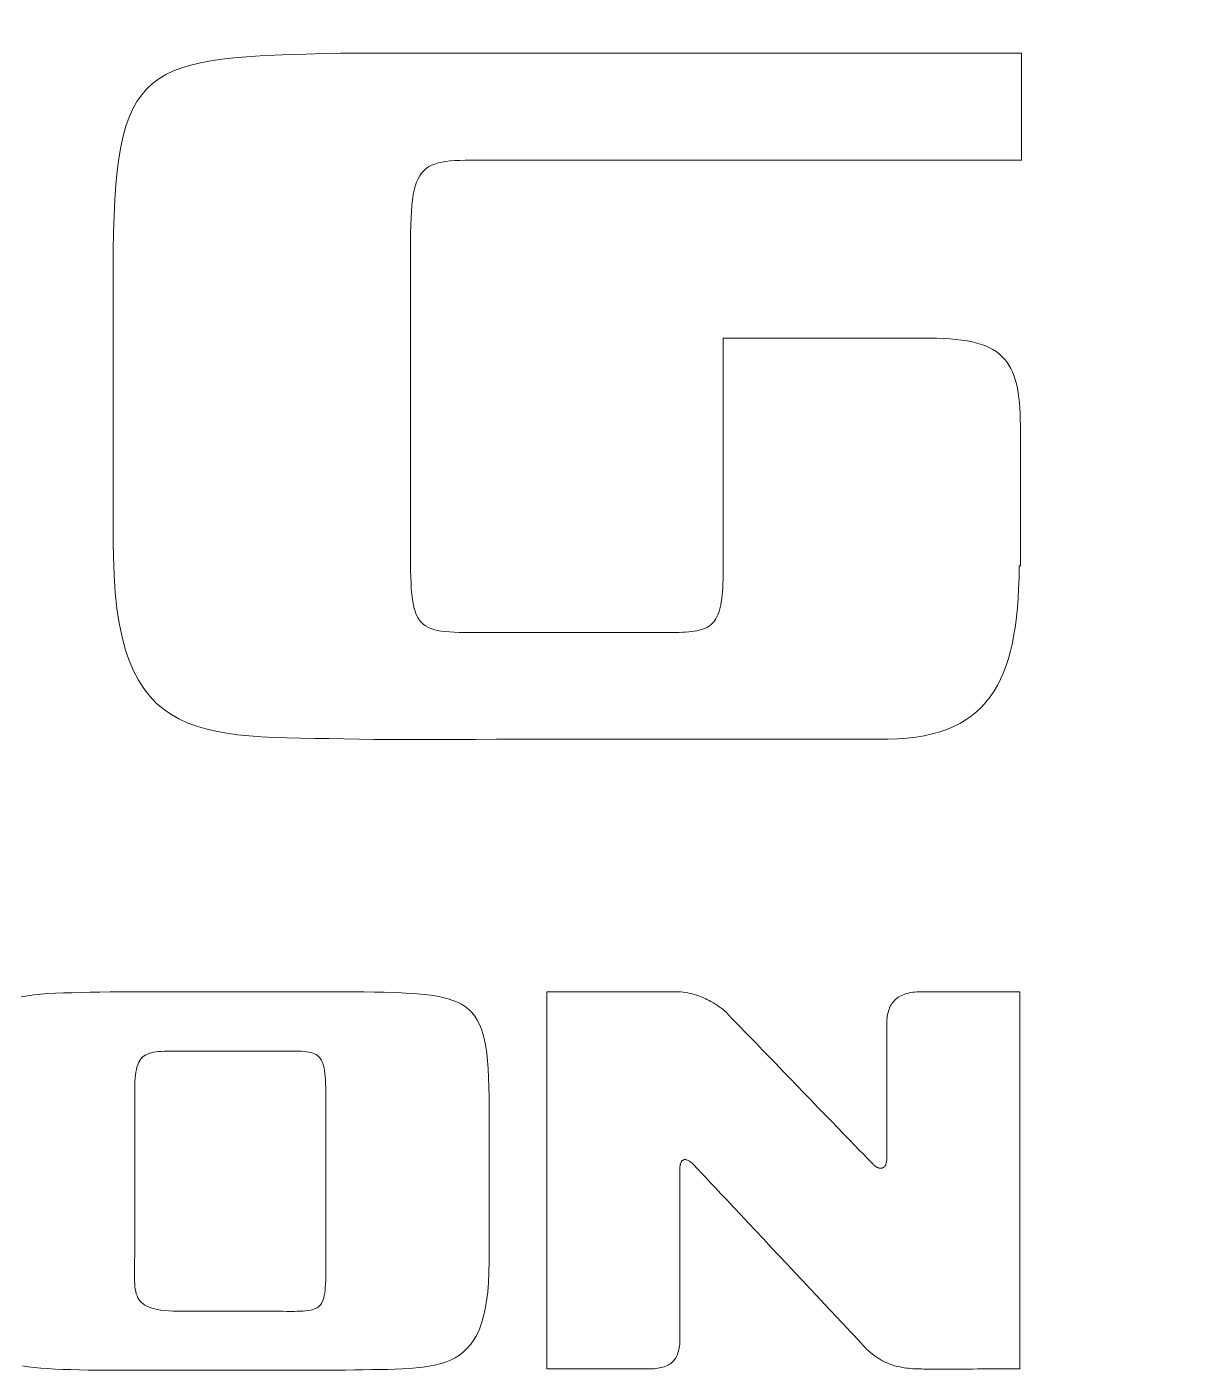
# Model space of a CAD drawing. Header units: millimetres. Extents: x -297 to 297, y -210 to 210.
# Drawn here: x -68.297 to -66.353, y 14.568 to 16.814 of the extents above; entities that cross this region are included whole.
import ezdxf

# ---------------------------------------------------------------- set-up
doc = ezdxf.new("R2010")
doc.units = ezdxf.units.MM
doc.layers.get('0').update_dxf_attribs({"lineweight": 20})

msp = doc.modelspace()

# ---------------------------------------------------------------- linework, layer by layer
at = {"color": 154}
for points in [[(-66.7869, 16.2935), (-66.7978, 16.2935), (-66.8093, 16.2935), (-66.8215, 16.2935), (-66.8341, 16.2935), (-66.8473, 16.2935), (-66.8608, 16.2935), (-66.8747, 16.2935), (-66.8889, 16.2935), (-66.9032, 16.2935), (-66.9177, 16.2935), (-66.9323, 16.2935), (-66.9468, 16.2935), (-66.9612, 16.2935), (-66.9756, 16.2935), (-66.9897, 16.2935), (-67.0035, 16.2935), (-67.017, 16.2935), (-67.0301, 16.2935), (-67.0427, 16.2935), (-67.0547, 16.2935), (-67.0661, 16.2935), (-67.0769, 16.2935), (-67.0869, 16.2935), (-67.096, 16.2935), (-67.1043, 16.2935), (-67.1116, 16.2935), (-67.1179, 16.2935), (-67.1231, 16.2935), (-67.1272, 16.2935), (-67.13, 16.2935), (-67.1315, 16.2935), (-67.1318, 16.2935), (-67.1318, 16.2935), (-67.1318, 16.2935), (-67.1318, 16.2935), (-67.1318, 16.2935), (-67.1318, 16.2935), (-67.1318, 16.2935), (-67.1318, 16.2935), (-67.1318, 16.2935), (-67.1318, 16.2935), (-67.1318, 16.2935), (-67.1318, 16.2935), (-67.1318, 16.2935), (-67.1318, 16.2935), (-67.1318, 16.2935), (-67.1318, 16.2935), (-67.1318, 16.2935), (-67.1318, 16.2935), (-67.1318, 16.2935), (-67.1317, 16.2935), (-67.1317, 16.2935), (-67.1317, 16.2935), (-67.1317, 16.2935), (-67.1317, 16.2935), (-67.1317, 16.2935), (-67.1317, 16.2935), (-67.1317, 16.2935), (-67.1317, 16.2935), (-67.1317, 16.2935), (-67.1317, 16.2935), (-67.1318, 16.2935), (-67.1318, 16.2935), (-67.1318, 16.2935), (-67.1318, 16.2935), (-67.1318, 16.2935), (-67.1318, 16.2935), (-67.1318, 16.2935), (-67.1319, 16.2935), (-67.1319, 16.2935), (-67.1319, 16.2935), (-67.1319, 16.2935), (-67.132, 16.2935), (-67.132, 16.2935), (-67.132, 16.2935), (-67.132, 16.2935), (-67.1321, 16.2935), (-67.1321, 16.2935), (-67.1321, 16.2935), (-67.1321, 16.2935), (-67.1322, 16.2935), (-67.1322, 16.2935), (-67.1322, 16.2935), (-67.1322, 16.2935), (-67.1322, 16.2935), (-67.1322, 16.2935), (-67.1322, 16.2935), (-67.1322, 16.2935), (-67.1323, 16.2935), (-67.1323, 16.2935), (-67.1323, 16.2924), (-67.1323, 16.2897), (-67.1323, 16.2855), (-67.1323, 16.2799), (-67.1323, 16.273), (-67.1323, 16.265), (-67.1323, 16.2558), (-67.1323, 16.2458), (-67.1323, 16.2349), (-67.1323, 16.2232), (-67.1323, 16.2109), (-67.1323, 16.1982), (-67.1323, 16.185), (-67.1323, 16.1715), (-67.1323, 16.1578), (-67.1323, 16.1441), (-67.1323, 16.1304), (-67.1323, 16.1168), (-67.1323, 16.1035), (-67.1323, 16.0906), (-67.1323, 16.0782), (-67.1323, 16.0663), (-67.1323, 16.0551), (-67.1323, 16.0448), (-67.1323, 16.0353), (-67.1323, 16.0269), (-67.1323, 16.0196), (-67.1323, 16.0136), (-67.1323, 16.0089), (-67.1323, 16.0057), (-67.1323, 16.004), (-67.1323, 16.0037), (-67.1323, 16.0031), (-67.1323, 16.0018), (-67.1323, 15.9999), (-67.1323, 15.9975), (-67.1323, 15.9946), (-67.1323, 15.9912), (-67.1323, 15.9875), (-67.1323, 15.9834), (-67.1323, 15.9789), (-67.1323, 15.9742), (-67.1323, 15.9693), (-67.1323, 15.9642), (-67.1323, 15.9589), (-67.1323, 15.9536), (-67.1323, 15.9482), (-67.1323, 15.9427), (-67.1323, 15.9373), (-67.1323, 15.932), (-67.1323, 15.9268), (-67.1323, 15.9218), (-67.1323, 15.9169), (-67.1323, 15.9124), (-67.1323, 15.9081), (-67.1323, 15.9041), (-67.1323, 15.9005), (-67.1323, 15.8974), (-67.1323, 15.8947), (-67.1323, 15.8925), (-67.1323, 15.8908), (-67.1323, 15.8898), (-67.1323, 15.8894), (-67.1325, 15.8829), (-67.1329, 15.8761), (-67.1333, 15.8697), (-67.1339, 15.8637), (-67.1345, 15.858), (-67.1353, 15.8527), (-67.1361, 15.8477), (-67.1371, 15.8431), (-67.1383, 15.8387), (-67.1395, 15.8347), (-67.1409, 15.8309), (-67.1425, 15.8275), (-67.1442, 15.8243), (-67.1461, 15.8214), (-67.1482, 15.8187), (-67.1504, 15.8163), (-67.1529, 15.8141), (-67.1555, 15.8121), (-67.1584, 15.8103), (-67.1615, 15.8087), (-67.1648, 15.8073), (-67.1683, 15.8061), (-67.1721, 15.8051), (-67.1761, 15.8042), (-67.1804, 15.8035), (-67.185, 15.8029), (-67.1898, 15.8024), (-67.1949, 15.802), (-67.2003, 15.8018), (-67.206, 15.8016), (-67.212, 15.8015), (-67.2165, 15.8015), (-67.2178, 15.8015), (-67.2207, 15.8015), (-67.225, 15.8015), (-67.2306, 15.8015), (-67.2376, 15.8015), (-67.2456, 15.8015), (-67.2547, 15.8015), (-67.2646, 15.8015), (-67.2754, 15.8015), (-67.2869, 15.8015), (-67.299, 15.8015), (-67.3116, 15.8015), (-67.3246, 15.8015), (-67.3378, 15.8015), (-67.3512, 15.8015), (-67.3646, 15.8015), (-67.378, 15.8015), (-67.3913, 15.8015), (-67.4042, 15.8015), (-67.4168, 15.8015), (-67.429, 15.8016), (-67.4405, 15.8016), (-67.4513, 15.8016), (-67.4613, 15.8016), (-67.4705, 15.8016), (-67.4786, 15.8016), (-67.4855, 15.8016), (-67.4912, 15.8016), (-67.4956, 15.8016), (-67.4986, 15.8016), (-67.4999, 15.8016), (-67.5088, 15.8015), (-67.5214, 15.8015), (-67.5332, 15.8014), (-67.5443, 15.8013), (-67.5547, 15.8013), (-67.5645, 15.8013), (-67.5736, 15.8014), (-67.5821, 15.8017), (-67.59, 15.8022), (-67.5973, 15.8028), (-67.604, 15.8036), (-67.6102, 15.8048), (-67.6159, 15.8062), (-67.6211, 15.8079), (-67.6258, 15.81), (-67.6301, 15.8125), (-67.634, 15.8154), (-67.6374, 15.8187), (-67.6404, 15.8225), (-67.6431, 15.8268), (-67.6455, 15.8317), (-67.6475, 15.8371), (-67.6493, 15.8432), (-67.6507, 15.8499), (-67.6519, 15.8572), (-67.6529, 15.8653), (-67.6537, 15.874), (-67.6542, 15.8836), (-67.6546, 15.8939), (-67.6549, 15.9051), (-67.6551, 15.9171), (-67.6551, 15.9293), (-67.6551, 15.931), (-67.6551, 15.9356), (-67.6551, 15.9429), (-67.6551, 15.9527), (-67.6551, 15.9649), (-67.6551, 15.9792), (-67.6551, 15.9954), (-67.6551, 16.0133), (-67.6551, 16.0328), (-67.6551, 16.0536), (-67.6551, 16.0756), (-67.6551, 16.0985), (-67.6551, 16.1221), (-67.6551, 16.1463), (-67.6551, 16.1708), (-67.6551, 16.1955), (-67.6551, 16.2202), (-67.6551, 16.2445), (-67.6551, 16.2685), (-67.655, 16.2918), (-67.655, 16.3143), (-67.655, 16.3357), (-67.655, 16.3559), (-67.655, 16.3747), (-67.655, 16.3918), (-67.655, 16.4072), (-67.655, 16.4204), (-67.655, 16.4315), (-67.655, 16.4402), (-67.655, 16.4462), (-67.655, 16.4494), (-67.655, 16.4561), (-67.6549, 16.4698), (-67.6546, 16.4825), (-67.6542, 16.4944), (-67.6536, 16.5053), (-67.6528, 16.5154), (-67.6517, 16.5247), (-67.6504, 16.5332), (-67.6489, 16.5409), (-67.6471, 16.5479), (-67.6449, 16.5543), (-67.6425, 16.56), (-67.6397, 16.5651), (-67.6365, 16.5696), (-67.633, 16.5736), (-67.629, 16.577), (-67.6247, 16.58), (-67.6199, 16.5826), (-67.6146, 16.5847), (-67.6089, 16.5865), (-67.6027, 16.5879), (-67.5959, 16.589), (-67.5886, 16.5899), (-67.5808, 16.5905), (-67.5724, 16.5909), (-67.5634, 16.5912), (-67.5538, 16.5913), (-67.5435, 16.5913), (-67.5326, 16.5912), (-67.5211, 16.5911), (-67.5088, 16.5911), (-67.4958, 16.591), (-67.4916, 16.591), (-67.4851, 16.591), (-67.4741, 16.591), (-67.4588, 16.591), (-67.4396, 16.591), (-67.4168, 16.591), (-67.3908, 16.591), (-67.3618, 16.591), (-67.3302, 16.591), (-67.2963, 16.591), (-67.2605, 16.591), (-67.223, 16.591), (-67.1842, 16.591), (-67.1445, 16.591), (-67.104, 16.591), (-67.0633, 16.591), (-67.0226, 16.591), (-66.9822, 16.591), (-66.9424, 16.5911), (-66.9036, 16.5911), (-66.8661, 16.5911), (-66.8303, 16.5911), (-66.7964, 16.5911), (-66.7648, 16.5911), (-66.7358, 16.5911), (-66.7098, 16.5911), (-66.687, 16.5911), (-66.6678, 16.5911), (-66.6525, 16.5911), (-66.6415, 16.5911), (-66.635, 16.5911), (-66.6334, 16.5911), (-66.6334, 16.5918), (-66.6334, 16.5935), (-66.6334, 16.5962), (-66.6334, 16.5997), (-66.6334, 16.6039), (-66.6334, 16.609), (-66.6334, 16.6146), (-66.6334, 16.6209), (-66.6334, 16.6276), (-66.6334, 16.6348), (-66.6334, 16.6424), (-66.6334, 16.6503), (-66.6334, 16.6585), (-66.6334, 16.6668), (-66.6334, 16.6753), (-66.6334, 16.6837), (-66.6334, 16.6922), (-66.6334, 16.7006), (-66.6334, 16.7088), (-66.6334, 16.7167), (-66.6334, 16.7244), (-66.6334, 16.7317), (-66.6334, 16.7386), (-66.6334, 16.745), (-66.6334, 16.7508), (-66.6334, 16.7559), (-66.6334, 16.7604), (-66.6334, 16.7641), (-66.6334, 16.7669), (-66.6334, 16.7689), (-66.6334, 16.7699), (-66.6345, 16.7699), (-66.6415, 16.7699), (-66.6547, 16.7699), (-66.6737, 16.7699), (-66.6979, 16.7699), (-66.727, 16.7699), (-66.7605, 16.7699), (-66.798, 16.7699), (-66.8391, 16.7699), (-66.8833, 16.7699), (-66.9302, 16.7699), (-66.9793, 16.7699), (-67.0303, 16.7699), (-67.0827, 16.7699), (-67.1361, 16.7699), (-67.19, 16.7699), (-67.244, 16.7699), (-67.2977, 16.7699), (-67.3506, 16.7699), (-67.4023, 16.7699), (-67.4524, 16.7699), (-67.5004, 16.7699), (-67.5459, 16.7699), (-67.5886, 16.7699), (-67.6278, 16.7699), (-67.6633, 16.7699), (-67.6945, 16.7699), (-67.7211, 16.7699), (-67.7426, 16.7699), (-67.7586, 16.7699), (-67.7687, 16.7699), (-67.7723, 16.7699), (-67.8011, 16.7693), (-67.8298, 16.7685), (-67.8569, 16.7677), (-67.8825, 16.7667), (-67.9066, 16.7656), (-67.9293, 16.7641), (-67.9506, 16.7623), (-67.9705, 16.7601), (-67.9891, 16.7574), (-68.0065, 16.7542), (-68.0226, 16.7503), (-68.0375, 16.7458), (-68.0513, 16.7405), (-68.064, 16.7344), (-68.0757, 16.7274), (-68.0863, 16.7194), (-68.0959, 16.7105), (-68.1046, 16.7004), (-68.1125, 16.6892), (-68.1194, 16.6768), (-68.1256, 16.663), (-68.131, 16.648), (-68.1357, 16.6315), (-68.1397, 16.6134), (-68.143, 16.5939), (-68.1458, 16.5727), (-68.148, 16.5498), (-68.1497, 16.5251), (-68.1509, 16.4987), (-68.1517, 16.4703), (-68.1521, 16.4399), (-68.1522, 16.4184), (-68.1522, 16.4162), (-68.1522, 16.4113), (-68.1522, 16.4041), (-68.1522, 16.3947), (-68.1522, 16.3832), (-68.1522, 16.3699), (-68.1522, 16.3549), (-68.1522, 16.3383), (-68.1522, 16.3205), (-68.1522, 16.3015), (-68.1522, 16.2816), (-68.1522, 16.2608), (-68.1522, 16.2394), (-68.1522, 16.2176), (-68.1522, 16.1956), (-68.1522, 16.1734), (-68.1522, 16.1514), (-68.1522, 16.1296), (-68.1522, 16.1082), (-68.1522, 16.0875), (-68.1522, 16.0676), (-68.1522, 16.0487), (-68.1522, 16.0309), (-68.1522, 16.0144), (-68.1522, 15.9995), (-68.1522, 15.9863), (-68.1522, 15.9749), (-68.1522, 15.9656), (-68.1522, 15.9584), (-68.1522, 15.9537), (-68.1522, 15.9516), (-68.1519, 15.928), (-68.1508, 15.897), (-68.1488, 15.8683), (-68.146, 15.8416), (-68.1422, 15.817), (-68.1375, 15.7943), (-68.132, 15.7735), (-68.1255, 15.7545), (-68.1182, 15.7372), (-68.11, 15.7215), (-68.101, 15.7074), (-68.091, 15.6947), (-68.0802, 15.6834), (-68.0685, 15.6734), (-68.056, 15.6647), (-68.0426, 15.657), (-68.0284, 15.6504), (-68.0132, 15.6448), (-67.9973, 15.6401), (-67.9805, 15.6362), (-67.9628, 15.633), (-67.9443, 15.6304), (-67.925, 15.6284), (-67.9048, 15.6269), (-67.8838, 15.6258), (-67.862, 15.6251), (-67.8393, 15.6245), (-67.8158, 15.6242), (-67.7915, 15.6238), (-67.7664, 15.6235), (-67.7404, 15.6231), (-67.7162, 15.6226), (-67.7132, 15.6226), (-67.7055, 15.6226), (-67.6934, 15.6226), (-67.6771, 15.6226), (-67.6571, 15.6226), (-67.6335, 15.6226), (-67.6069, 15.6226), (-67.5774, 15.6226), (-67.5455, 15.6226), (-67.5114, 15.6227), (-67.4754, 15.6227), (-67.4379, 15.6227), (-67.3992, 15.6227), (-67.3596, 15.6227), (-67.3195, 15.6227), (-67.2791, 15.6227), (-67.2389, 15.6227), (-67.199, 15.6227), (-67.1599, 15.6227), (-67.1219, 15.6227), (-67.0852, 15.6227), (-67.0502, 15.6227), (-67.0173, 15.6227), (-66.9867, 15.6227), (-66.9589, 15.6227), (-66.934, 15.6227), (-66.9124, 15.6227), (-66.8945, 15.6227), (-66.8805, 15.6227), (-66.8708, 15.6227), (-66.8658, 15.6227), (-66.857, 15.6227), (-66.8406, 15.6233), (-66.825, 15.6245), (-66.8101, 15.6263), (-66.796, 15.6287), (-66.7827, 15.6316), (-66.77, 15.6352), (-66.7581, 15.6393), (-66.7469, 15.6441), (-66.7363, 15.6494), (-66.7263, 15.6553), (-66.717, 15.6618), (-66.7084, 15.6688), (-66.7003, 15.6765), (-66.6928, 15.6847), (-66.6858, 15.6935), (-66.6794, 15.7028), (-66.6735, 15.7127), (-66.6682, 15.7232), (-66.6633, 15.7343), (-66.6589, 15.7459), (-66.655, 15.7581), (-66.6515, 15.7708), (-66.6484, 15.7841), (-66.6458, 15.7979), (-66.6435, 15.8123), (-66.6416, 15.8273), (-66.6401, 15.8428), (-66.6389, 15.8588), (-66.638, 15.8754), (-66.6374, 15.8925), (-66.6371, 15.9102), (-66.637, 15.9128), (-66.637, 15.9128), (-66.637, 15.9128), (-66.637, 15.9128), (-66.6369, 15.9128), (-66.6369, 15.9128), (-66.6368, 15.9128), (-66.6368, 15.9128), (-66.6367, 15.9128), (-66.6366, 15.9128), (-66.6365, 15.9128), (-66.6364, 15.9128), (-66.6364, 15.9128), (-66.6363, 15.9128), (-66.6362, 15.9128), (-66.6361, 15.9128), (-66.636, 15.9128), (-66.6359, 15.9128), (-66.6358, 15.9128), (-66.6357, 15.9128), (-66.6356, 15.9128), (-66.6356, 15.9128), (-66.6355, 15.9128), (-66.6354, 15.9128), (-66.6353, 15.9128), (-66.6353, 15.9128), (-66.6352, 15.9128), (-66.6352, 15.9128), (-66.6352, 15.9128), (-66.6351, 15.9128), (-66.6351, 15.9128), (-66.6351, 15.9128), (-66.6351, 15.9138), (-66.6351, 15.916), (-66.6351, 15.9195), (-66.6351, 15.924), (-66.6351, 15.9295), (-66.6351, 15.9359), (-66.6351, 15.9431), (-66.6351, 15.9511), (-66.6351, 15.9597), (-66.6351, 15.9689), (-66.6351, 15.9786), (-66.6351, 15.9887), (-66.6351, 15.9991), (-66.6351, 16.0097), (-66.6351, 16.0204), (-66.6351, 16.0312), (-66.6351, 16.042), (-66.6351, 16.0526), (-66.6351, 16.063), (-66.6351, 16.0732), (-66.6351, 16.0829), (-66.6351, 16.0922), (-66.6351, 16.1009), (-66.6351, 16.109), (-66.6351, 16.1163), (-66.6351, 16.1229), (-66.6351, 16.1285), (-66.6351, 16.1331), (-66.6351, 16.1367), (-66.6351, 16.1391), (-66.6351, 16.1403), (-66.6351, 16.147), (-66.6353, 16.1572), (-66.6356, 16.167), (-66.6361, 16.1764), (-66.6368, 16.1854), (-66.6377, 16.194), (-66.6388, 16.2021), (-66.6402, 16.2099), (-66.6418, 16.2173), (-66.6437, 16.2243), (-66.6459, 16.2309), (-66.6483, 16.2372), (-66.6511, 16.243), (-66.6543, 16.2485), (-66.6578, 16.2537), (-66.6616, 16.2585), (-66.6659, 16.263), (-66.6705, 16.2671), (-66.6756, 16.271), (-66.6811, 16.2744), (-66.687, 16.2776), (-66.6935, 16.2805), (-66.7004, 16.283), (-66.7078, 16.2853), (-66.7157, 16.2873), (-66.7241, 16.289), (-66.7331, 16.2904), (-66.7427, 16.2915), (-66.7528, 16.2924), (-66.7636, 16.293), (-66.7749, 16.2934)], [(-66.636, 15.2006), (-66.6365, 15.2006), (-66.6379, 15.2006), (-66.6402, 15.2006), (-66.6433, 15.2006), (-66.6471, 15.2006), (-66.6516, 15.2006), (-66.6567, 15.2006), (-66.6623, 15.2006), (-66.6684, 15.2006), (-66.675, 15.2006), (-66.6819, 15.2006), (-66.6891, 15.2006), (-66.6965, 15.2006), (-66.7041, 15.2006), (-66.7119, 15.2006), (-66.7196, 15.2006), (-66.7274, 15.2006), (-66.7351, 15.2006), (-66.7426, 15.2006), (-66.7499, 15.2006), (-66.757, 15.2006), (-66.7637, 15.2006), (-66.7701, 15.2006), (-66.776, 15.2006), (-66.7813, 15.2006), (-66.7861, 15.2006), (-66.7903, 15.2006), (-66.7937, 15.2006), (-66.7964, 15.2006), (-66.7982, 15.2006), (-66.7992, 15.2006), (-66.8012, 15.2006), (-66.8048, 15.2005), (-66.8083, 15.2003), (-66.8118, 15.2), (-66.815, 15.1996), (-66.8182, 15.1991), (-66.8213, 15.1985), (-66.8242, 15.1978), (-66.827, 15.197), (-66.8297, 15.1961), (-66.8323, 15.1951), (-66.8347, 15.1939), (-66.8371, 15.1927), (-66.8393, 15.1913), (-66.8414, 15.1898), (-66.8433, 15.1883), (-66.8452, 15.1865), (-66.8469, 15.1847), (-66.8486, 15.1828), (-66.8501, 15.1807), (-66.8514, 15.1785), (-66.8527, 15.1762), (-66.8538, 15.1738), (-66.8548, 15.1712), (-66.8557, 15.1685), (-66.8565, 15.1656), (-66.8572, 15.1627), (-66.8577, 15.1596), (-66.8581, 15.1563), (-66.8584, 15.153), (-66.8586, 15.1495), (-66.8587, 15.1458), (-66.8587, 15.1451), (-66.8587, 15.1432), (-66.8587, 15.1401), (-66.8587, 15.1359), (-66.8587, 15.1306), (-66.8587, 15.1244), (-66.8587, 15.1174), (-66.8587, 15.1097), (-66.8587, 15.1012), (-66.8587, 15.0922), (-66.8587, 15.0827), (-66.8587, 15.0728), (-66.8587, 15.0625), (-66.8586, 15.0521), (-66.8586, 15.0414), (-66.8586, 15.0307), (-66.8586, 15.0201), (-66.8586, 15.0095), (-66.8586, 14.9991), (-66.8586, 14.989), (-66.8586, 14.9793), (-66.8586, 14.97), (-66.8586, 14.9613), (-66.8586, 14.9532), (-66.8586, 14.9458), (-66.8586, 14.9392), (-66.8586, 14.9335), (-66.8586, 14.9287), (-66.8586, 14.925), (-66.8586, 14.9225), (-66.8586, 14.9212), (-66.8586, 14.9202), (-66.8587, 14.9187), (-66.8588, 14.9172), (-66.859, 14.9159), (-66.8593, 14.9146), (-66.8596, 14.9134), (-66.86, 14.9123), (-66.8604, 14.9112), (-66.8609, 14.9103), (-66.8614, 14.9094), (-66.862, 14.9087), (-66.8626, 14.908), (-66.8633, 14.9074), (-66.864, 14.9068), (-66.8647, 14.9064), (-66.8655, 14.906), (-66.8663, 14.9058), (-66.8672, 14.9056), (-66.868, 14.9055), (-66.8689, 14.9054), (-66.8698, 14.9055), (-66.8708, 14.9056), (-66.8717, 14.9058), (-66.8727, 14.9061), (-66.8737, 14.9065), (-66.8747, 14.9069), (-66.8757, 14.9075), (-66.8767, 14.9081), (-66.8777, 14.9088), (-66.8787, 14.9095), (-66.8797, 14.9104), (-66.8808, 14.9113), (-66.8815, 14.9121), (-66.8837, 14.9143), (-66.8871, 14.9179), (-66.8918, 14.9228), (-66.8977, 14.9288), (-66.9046, 14.9359), (-66.9124, 14.944), (-66.921, 14.9529), (-66.9304, 14.9626), (-66.9405, 14.973), (-66.9511, 14.984), (-66.9621, 14.9954), (-66.9736, 15.0072), (-66.9852, 15.0193), (-66.9971, 15.0315), (-67.009, 15.0439), (-67.0209, 15.0562), (-67.0327, 15.0683), (-67.0443, 15.0803), (-67.0555, 15.0919), (-67.0663, 15.1031), (-67.0767, 15.1138), (-67.0864, 15.1239), (-67.0955, 15.1332), (-67.1037, 15.1417), (-67.1111, 15.1493), (-67.1174, 15.1559), (-67.1227, 15.1614), (-67.1268, 15.1656), (-67.1297, 15.1685), (-67.1311, 15.17), (-67.1315, 15.1704), (-67.132, 15.1707), (-67.1327, 15.1712), (-67.1336, 15.1719), (-67.1346, 15.1726), (-67.1358, 15.1735), (-67.1371, 15.1745), (-67.1386, 15.1755), (-67.1403, 15.1767), (-67.1421, 15.1779), (-67.144, 15.1791), (-67.1461, 15.1804), (-67.1483, 15.1818), (-67.1506, 15.1831), (-67.153, 15.1845), (-67.1556, 15.1859), (-67.1583, 15.1873), (-67.1611, 15.1886), (-67.1641, 15.19), (-67.1671, 15.1913), (-67.1703, 15.1926), (-67.1735, 15.1938), (-67.1769, 15.1949), (-67.1803, 15.196), (-67.1839, 15.197), (-67.1875, 15.1978), (-67.1912, 15.1986), (-67.195, 15.1993), (-67.1989, 15.1998), (-67.2028, 15.2002), (-67.2068, 15.2004), (-67.2109, 15.2005), (-67.2115, 15.2005), (-67.2134, 15.2005), (-67.2164, 15.2005), (-67.2205, 15.2005), (-67.2255, 15.2005), (-67.2314, 15.2005), (-67.2382, 15.2005), (-67.2456, 15.2005), (-67.2537, 15.2005), (-67.2624, 15.2005), (-67.2716, 15.2005), (-67.2811, 15.2005), (-67.2909, 15.2005), (-67.301, 15.2005), (-67.3112, 15.2005), (-67.3215, 15.2005), (-67.3318, 15.2005), (-67.3419, 15.2005), (-67.3519, 15.2005), (-67.3616, 15.2006), (-67.371, 15.2006), (-67.3799, 15.2006), (-67.3883, 15.2006), (-67.3961, 15.2006), (-67.4032, 15.2006), (-67.4095, 15.2006), (-67.415, 15.2006), (-67.4196, 15.2006), (-67.4231, 15.2006), (-67.4256, 15.2006), (-67.4268, 15.2006), (-67.427, 15.2001), (-67.427, 15.1964), (-67.427, 15.1893), (-67.427, 15.1789), (-67.427, 15.1656), (-67.427, 15.1496), (-67.427, 15.1311), (-67.427, 15.1103), (-67.427, 15.0875), (-67.427, 15.063), (-67.427, 15.037), (-67.427, 15.0097), (-67.427, 14.9814), (-67.427, 14.9523), (-67.427, 14.9226), (-67.427, 14.8926), (-67.427, 14.8626), (-67.427, 14.8328), (-67.427, 14.8033), (-67.427, 14.7746), (-67.427, 14.7467), (-67.427, 14.72), (-67.427, 14.6947), (-67.427, 14.6711), (-67.427, 14.6493), (-67.427, 14.6296), (-67.427, 14.6123), (-67.427, 14.5976), (-67.427, 14.5857), (-67.427, 14.577), (-67.427, 14.5715), (-67.427, 14.5697), (-67.4265, 14.5697), (-67.4251, 14.5697), (-67.4227, 14.5697), (-67.4196, 14.5697), (-67.4157, 14.5697), (-67.4111, 14.5697), (-67.4059, 14.5697), (-67.4002, 14.5697), (-67.3939, 14.5697), (-67.3872, 14.5697), (-67.3801, 14.5697), (-67.3728, 14.5697), (-67.3652, 14.5697), (-67.3574, 14.5697), (-67.3495, 14.5697), (-67.3415, 14.5697), (-67.3336, 14.5697), (-67.3257, 14.5697), (-67.318, 14.5697), (-67.3105, 14.5697), (-67.3033, 14.5697), (-67.2964, 14.5697), (-67.2899, 14.5697), (-67.2839, 14.5697), (-67.2784, 14.5697), (-67.2735, 14.5697), (-67.2693, 14.5697), (-67.2657, 14.5697), (-67.263, 14.5697), (-67.2611, 14.5697), (-67.2601, 14.5697), (-67.2582, 14.5697), (-67.2546, 14.5698), (-67.2511, 14.5699), (-67.2478, 14.5701), (-67.2447, 14.5705), (-67.2416, 14.5709), (-67.2387, 14.5714), (-67.2359, 14.572), (-67.2332, 14.5727), (-67.2307, 14.5735), (-67.2283, 14.5744), (-67.226, 14.5754), (-67.2238, 14.5765), (-67.2218, 14.5777), (-67.2199, 14.579), (-67.2181, 14.5805), (-67.2164, 14.582), (-67.2148, 14.5837), (-67.2133, 14.5856), (-67.212, 14.5875), (-67.2108, 14.5896), (-67.2097, 14.5918), (-67.2087, 14.5942), (-67.2078, 14.5967), (-67.207, 14.5993), (-67.2063, 14.6021), (-67.2057, 14.605), (-67.2053, 14.6081), (-67.2049, 14.6114), (-67.2047, 14.6148), (-67.2045, 14.6183), (-67.2045, 14.6221), (-67.2045, 14.6229), (-67.2045, 14.6253), (-67.2045, 14.6293), (-67.2045, 14.6346), (-67.2045, 14.6412), (-67.2045, 14.649), (-67.2045, 14.6578), (-67.2045, 14.6676), (-67.2045, 14.6782), (-67.2045, 14.6896), (-67.2045, 14.7016), (-67.2045, 14.7141), (-67.2045, 14.727), (-67.2045, 14.7402), (-67.2045, 14.7536), (-67.2045, 14.7671), (-67.2045, 14.7806), (-67.2045, 14.7939), (-67.2045, 14.8069), (-67.2045, 14.8197), (-67.2045, 14.8319), (-67.2045, 14.8436), (-67.2045, 14.8546), (-67.2045, 14.8649), (-67.2045, 14.8742), (-67.2045, 14.8825), (-67.2045, 14.8897), (-67.2045, 14.8957), (-67.2045, 14.9003), (-67.2045, 14.9035), (-67.2045, 14.9052), (-67.2044, 14.9061), (-67.2044, 14.9075), (-67.2043, 14.9089), (-67.2041, 14.9102), (-67.2039, 14.9114), (-67.2037, 14.9125), (-67.2034, 14.9136), (-67.203, 14.9146), (-67.2026, 14.9155), (-67.2021, 14.9164), (-67.2016, 14.9171), (-67.2011, 14.9178), (-67.2005, 14.9183), (-67.1998, 14.9188), (-67.1991, 14.9192), (-67.1984, 14.9195), (-67.1976, 14.9198), (-67.1968, 14.9199), (-67.1959, 14.9199), (-67.195, 14.9198), (-67.194, 14.9196), (-67.193, 14.9193), (-67.1919, 14.919), (-67.1908, 14.9185), (-67.1897, 14.9178), (-67.1885, 14.9171), (-67.1873, 14.9163), (-67.186, 14.9153), (-67.1847, 14.9143), (-67.1834, 14.9131), (-67.182, 14.9118), (-67.1806, 14.9104), (-67.1797, 14.9095), (-67.1773, 14.9069), (-67.1735, 14.9028), (-67.1683, 14.8973), (-67.1618, 14.8904), (-67.1542, 14.8823), (-67.1456, 14.8731), (-67.136, 14.8629), (-67.1256, 14.8518), (-67.1144, 14.8399), (-67.1027, 14.8274), (-67.0905, 14.8144), (-67.0778, 14.8009), (-67.0649, 14.7871), (-67.0518, 14.7731), (-67.0386, 14.7591), (-67.0254, 14.745), (-67.0124, 14.7311), (-66.9996, 14.7175), (-66.9871, 14.7042), (-66.9751, 14.6914), (-66.9637, 14.6792), (-66.9529, 14.6677), (-66.9429, 14.6571), (-66.9337, 14.6473), (-66.9256, 14.6387), (-66.9185, 14.6311), (-66.9127, 14.6249), (-66.9081, 14.6201), (-66.905, 14.6167), (-66.9034, 14.615), (-66.9016, 14.613), (-66.8985, 14.6095), (-66.8954, 14.6062), (-66.8922, 14.603), (-66.8891, 14.6001), (-66.8859, 14.5973), (-66.8827, 14.5947), (-66.8795, 14.5923), (-66.8763, 14.59), (-66.8731, 14.5879), (-66.8699, 14.5859), (-66.8666, 14.584), (-66.8633, 14.5823), (-66.86, 14.5808), (-66.8567, 14.5793), (-66.8533, 14.578), (-66.85, 14.5768), (-66.8466, 14.5757), (-66.8432, 14.5747), (-66.8398, 14.5739), (-66.8363, 14.5731), (-66.8328, 14.5724), (-66.8293, 14.5718), (-66.8258, 14.5713), (-66.8222, 14.5709), (-66.8187, 14.5705), (-66.8151, 14.5702), (-66.8114, 14.57), (-66.8078, 14.5698), (-66.8041, 14.5697), (-66.8003, 14.5697), (-66.7966, 14.5696), (-66.7961, 14.5696), (-66.7947, 14.5696), (-66.7925, 14.5696), (-66.7895, 14.5696), (-66.7857, 14.5696), (-66.7813, 14.5696), (-66.7763, 14.5696), (-66.7708, 14.5696), (-66.7648, 14.5696), (-66.7583, 14.5696), (-66.7515, 14.5696), (-66.7444, 14.5696), (-66.7371, 14.5696), (-66.7296, 14.5696), (-66.722, 14.5696), (-66.7144, 14.5696), (-66.7068, 14.5697), (-66.6992, 14.5697), (-66.6918, 14.5697), (-66.6846, 14.5697), (-66.6777, 14.5697), (-66.671, 14.5697), (-66.6648, 14.5697), (-66.659, 14.5697), (-66.6537, 14.5697), (-66.649, 14.5697), (-66.6449, 14.5697), (-66.6416, 14.5697), (-66.6389, 14.5697), (-66.6371, 14.5697), (-66.6362, 14.5697), (-66.636, 14.5701), (-66.636, 14.5738), (-66.636, 14.581), (-66.636, 14.5913), (-66.636, 14.6046), (-66.636, 14.6207), (-66.636, 14.6392), (-66.636, 14.6599), (-66.636, 14.6827), (-66.636, 14.7072), (-66.636, 14.7332), (-66.636, 14.7605), (-66.636, 14.7889), (-66.636, 14.818), (-66.636, 14.8476), (-66.636, 14.8776), (-66.636, 14.9076), (-66.636, 14.9375), (-66.636, 14.9669), (-66.636, 14.9956), (-66.636, 15.0235), (-66.636, 15.0502), (-66.636, 15.0755), (-66.636, 15.0992), (-66.636, 15.1209), (-66.636, 15.1406), (-66.636, 15.1579), (-66.636, 15.1726), (-66.636, 15.1845), (-66.636, 15.1933), (-66.636, 15.1987)], [(-67.7967, 14.7371), (-67.7967, 14.7299), (-67.7968, 14.7233), (-67.7969, 14.7171), (-67.7972, 14.7114), (-67.7975, 14.7061), (-67.7979, 14.7013), (-67.7985, 14.6969), (-67.7992, 14.6928), (-67.8, 14.6891), (-67.801, 14.6858), (-67.8022, 14.6828), (-67.8036, 14.6801), (-67.8051, 14.6777), (-67.8069, 14.6757), (-67.8089, 14.6738), (-67.8112, 14.6722), (-67.8137, 14.6709), (-67.8165, 14.6697), (-67.8195, 14.6688), (-67.8229, 14.668), (-67.8265, 14.6674), (-67.8305, 14.667), (-67.8348, 14.6666), (-67.8394, 14.6664), (-67.8444, 14.6662), (-67.8498, 14.6661), (-67.8556, 14.6661), (-67.8617, 14.6661), (-67.8683, 14.6662), (-67.8753, 14.6662), (-67.8827, 14.6662), (-67.8832, 14.6662), (-67.8845, 14.6662), (-67.8867, 14.6662), (-67.8897, 14.6662), (-67.8934, 14.6662), (-67.8977, 14.6662), (-67.9026, 14.6662), (-67.908, 14.6662), (-67.9139, 14.6662), (-67.9202, 14.6662), (-67.9268, 14.6662), (-67.9338, 14.6662), (-67.9409, 14.6662), (-67.9482, 14.6662), (-67.9555, 14.6663), (-67.9629, 14.6663), (-67.9703, 14.6663), (-67.9776, 14.6663), (-67.9847, 14.6663), (-67.9916, 14.6663), (-67.9983, 14.6663), (-68.0045, 14.6663), (-68.0104, 14.6663), (-68.0159, 14.6663), (-68.0208, 14.6663), (-68.0251, 14.6663), (-68.0288, 14.6663), (-68.0317, 14.6663), (-68.0339, 14.6663), (-68.0353, 14.6663), (-68.0358, 14.6663), (-68.0443, 14.6664), (-68.0521, 14.6666), (-68.0594, 14.667), (-68.0662, 14.6675), (-68.0724, 14.6682), (-68.078, 14.6691), (-68.0832, 14.6702), (-68.0879, 14.6714), (-68.0921, 14.6729), (-68.0959, 14.6745), (-68.0993, 14.6764), (-68.1023, 14.6784), (-68.105, 14.6807), (-68.1073, 14.6832), (-68.1093, 14.6859), (-68.111, 14.6889), (-68.1124, 14.6921), (-68.1136, 14.6956), (-68.1145, 14.6993), (-68.1153, 14.7033), (-68.1158, 14.7076), (-68.1162, 14.7121), (-68.1165, 14.717), (-68.1166, 14.7221), (-68.1167, 14.7275), (-68.1166, 14.7332), (-68.1166, 14.7392), (-68.1165, 14.7455), (-68.1164, 14.7522), (-68.1163, 14.7591), (-68.1163, 14.7664), (-68.1163, 14.7672), (-68.1163, 14.7696), (-68.1163, 14.7734), (-68.1163, 14.7785), (-68.1163, 14.7848), (-68.1163, 14.7923), (-68.1163, 14.8007), (-68.1163, 14.8101), (-68.1163, 14.8203), (-68.1163, 14.8311), (-68.1163, 14.8426), (-68.1163, 14.8545), (-68.1163, 14.8668), (-68.1163, 14.8794), (-68.1163, 14.8921), (-68.1163, 14.9048), (-68.1163, 14.9176), (-68.1163, 14.9301), (-68.1163, 14.9424), (-68.1163, 14.9543), (-68.1163, 14.9658), (-68.1163, 14.9766), (-68.1163, 14.9868), (-68.1163, 14.9962), (-68.1163, 15.0046), (-68.1163, 15.0121), (-68.1163, 15.0184), (-68.1163, 15.0235), (-68.1163, 15.0273), (-68.1163, 15.0297), (-68.1163, 15.0305), (-68.1162, 15.0376), (-68.1161, 15.0442), (-68.1158, 15.0503), (-68.1154, 15.056), (-68.1149, 15.0612), (-68.1142, 15.066), (-68.1134, 15.0705), (-68.1125, 15.0745), (-68.1113, 15.0782), (-68.11, 15.0815), (-68.1085, 15.0845), (-68.1068, 15.0871), (-68.1049, 15.0895), (-68.1027, 15.0916), (-68.1004, 15.0935), (-68.0978, 15.095), (-68.0949, 15.0964), (-68.0918, 15.0976), (-68.0884, 15.0985), (-68.0847, 15.0993), (-68.0807, 15.0999), (-68.0765, 15.1004), (-68.0719, 15.1007), (-68.067, 15.101), (-68.0618, 15.1012), (-68.0562, 15.1012), (-68.0503, 15.1013), (-68.044, 15.1013), (-68.0374, 15.1012), (-68.0304, 15.1012), (-68.023, 15.1012), (-68.0225, 15.1012), (-68.0213, 15.1012), (-68.0194, 15.1012), (-68.0167, 15.1012), (-68.0134, 15.1012), (-68.0095, 15.1012), (-68.0051, 15.1012), (-68.0003, 15.1012), (-67.995, 15.1012), (-67.9894, 15.1012), (-67.9834, 15.1012), (-67.9772, 15.1012), (-67.9708, 15.1012), (-67.9643, 15.1012), (-67.9577, 15.1012), (-67.9511, 15.1012), (-67.9445, 15.1012), (-67.938, 15.1012), (-67.9316, 15.1012), (-67.9254, 15.1012), (-67.9194, 15.1012), (-67.9138, 15.1012), (-67.9085, 15.1012), (-67.9037, 15.1012), (-67.8993, 15.1012), (-67.8954, 15.1012), (-67.8921, 15.1012), (-67.8895, 15.1012), (-67.8875, 15.1012), (-67.8863, 15.1012), (-67.8858, 15.1012), (-67.8784, 15.1013), (-67.8714, 15.1013), (-67.8648, 15.1014), (-67.8586, 15.1014), (-67.8527, 15.1014), (-67.8473, 15.1014), (-67.8422, 15.1013), (-67.8374, 15.1011), (-67.833, 15.1008), (-67.8289, 15.1003), (-67.8251, 15.0997), (-67.8216, 15.0989), (-67.8184, 15.098), (-67.8155, 15.0968), (-67.8129, 15.0954), (-67.8105, 15.0937), (-67.8083, 15.0917), (-67.8064, 15.0895), (-67.8047, 15.0869), (-67.8032, 15.084), (-67.8018, 15.0808), (-67.8007, 15.0772), (-67.7997, 15.0732), (-67.7989, 15.0687), (-67.7983, 15.0639), (-67.7977, 15.0586), (-67.7973, 15.0528), (-67.797, 15.0465), (-67.7969, 15.0397), (-67.7967, 15.0323), (-67.7967, 15.0244), (-67.7967, 15.0235), (-67.7967, 15.021), (-67.7967, 15.0168), (-67.7967, 15.0113), (-67.7967, 15.0044), (-67.7967, 14.9963), (-67.7967, 14.9871), (-67.7967, 14.9769), (-67.7967, 14.9658), (-67.7967, 14.954), (-67.7967, 14.9415), (-67.7967, 14.9286), (-67.7967, 14.9152), (-67.7967, 14.9015), (-67.7967, 14.8877), (-67.7967, 14.8738), (-67.7967, 14.8599), (-67.7967, 14.8463), (-67.7967, 14.8329), (-67.7967, 14.8199), (-67.7967, 14.8075), (-67.7967, 14.7957), (-67.7967, 14.7846), (-67.7967, 14.7744), (-67.7967, 14.7652), (-67.7967, 14.7571), (-67.7967, 14.7502), (-67.7967, 14.7446), (-67.7967, 14.7405), (-67.7967, 14.7379)]]:
    msp.add_lwpolyline(points, close=True, dxfattribs=at)
msp.add_lwpolyline([(-68.3041, 14.5751), (-68.2944, 14.5735), (-68.2841, 14.5722), (-68.2732, 14.5711), (-68.2617, 14.5703), (-68.2495, 14.5696), (-68.2366, 14.569), (-68.2231, 14.5686), (-68.2089, 14.5682), (-68.194, 14.5678), (-68.1927, 14.5678), (-68.1889, 14.5678), (-68.1827, 14.5678), (-68.1744, 14.5678), (-68.164, 14.5678), (-68.1519, 14.5678), (-68.1381, 14.5678), (-68.1228, 14.5678), (-68.1062, 14.5678), (-68.0885, 14.5678), (-68.0699, 14.5678), (-68.0504, 14.5678), (-68.0304, 14.5678), (-68.0099, 14.5678), (-67.9892, 14.5678), (-67.9684, 14.5678), (-67.9476, 14.5678), (-67.9272, 14.5678), (-67.9071, 14.5678), (-67.8877, 14.5678), (-67.869, 14.5678), (-67.8513, 14.5678), (-67.8348, 14.5678), (-67.8195, 14.5678), (-67.8057, 14.5678), (-67.7935, 14.5678), (-67.7832, 14.5678), (-67.7749, 14.5678), (-67.7687, 14.5678), (-67.7649, 14.5678), (-67.7636, 14.5678), (-67.7485, 14.5681), (-67.734, 14.5684), (-67.7199, 14.5686), (-67.7063, 14.5688), (-67.6932, 14.569), (-67.6805, 14.5693), (-67.6684, 14.5698), (-67.6567, 14.5705), (-67.6455, 14.5714), (-67.6347, 14.5726), (-67.6245, 14.5742), (-67.6147, 14.5761), (-67.6055, 14.5784), (-67.5967, 14.5813), (-67.5884, 14.5846), (-67.5806, 14.5886), (-67.5733, 14.5931), (-67.5665, 14.5984), (-67.5602, 14.6043), (-67.5544, 14.6111), (-67.549, 14.6186), (-67.5442, 14.627), (-67.5399, 14.6363), (-67.5361, 14.6466), (-67.5328, 14.6579), (-67.53, 14.6702), (-67.5277, 14.6837), (-67.5259, 14.6983), (-67.5246, 14.7141), (-67.5238, 14.7311), (-67.5236, 14.7494), (-67.5236, 14.7502), (-67.5236, 14.7525), (-67.5236, 14.7562), (-67.5236, 14.7612), (-67.5236, 14.7674), (-67.5236, 14.7747), (-67.5236, 14.783), (-67.5236, 14.7921), (-67.5236, 14.802), (-67.5236, 14.8126), (-67.5236, 14.8238), (-67.5236, 14.8355), (-67.5236, 14.8475), (-67.5236, 14.8598), (-67.5236, 14.8722), (-67.5236, 14.8847), (-67.5236, 14.8971), (-67.5235, 14.9094), (-67.5235, 14.9214), (-67.5235, 14.933), (-67.5235, 14.9442), (-67.5235, 14.9548), (-67.5235, 14.9647), (-67.5235, 14.9739), (-67.5235, 14.9821), (-67.5235, 14.9894), (-67.5235, 14.9956), (-67.5235, 15.0006), (-67.5235, 15.0043), (-67.5235, 15.0066), (-67.5235, 15.0074), (-67.5236, 15.0252), (-67.5239, 15.0418), (-67.5244, 15.0573), (-67.5252, 15.0718), (-67.5263, 15.0852), (-67.5276, 15.0976), (-67.5293, 15.109), (-67.5314, 15.1195), (-67.5338, 15.1292), (-67.5366, 15.138), (-67.5398, 15.146), (-67.5435, 15.1533), (-67.5477, 15.1598), (-67.5523, 15.1657), (-67.5575, 15.1709), (-67.5633, 15.1755), (-67.5696, 15.1796), (-67.5765, 15.1832), (-67.5841, 15.1862), (-67.5923, 15.1889), (-67.6011, 15.1911), (-67.6107, 15.193), (-67.621, 15.1946), (-67.632, 15.1959), (-67.6438, 15.1969), (-67.6564, 15.1978), (-67.6699, 15.1985), (-67.6841, 15.1991), (-67.6993, 15.1996), (-67.7153, 15.2001), (-67.7323, 15.2006), (-67.7336, 15.2006), (-67.7374, 15.2006), (-67.7435, 15.2006), (-67.7517, 15.2006), (-67.7619, 15.2006), (-67.7739, 15.2006), (-67.7876, 15.2006), (-67.8027, 15.2006), (-67.819, 15.2006), (-67.8365, 15.2006), (-67.855, 15.2006), (-67.8742, 15.2006), (-67.894, 15.2006), (-67.9142, 15.2006), (-67.9347, 15.2006), (-67.9553, 15.2006), (-67.9757, 15.2006), (-67.996, 15.2006), (-68.0158, 15.2006), (-68.035, 15.2006), (-68.0534, 15.2006), (-68.0709, 15.2006), (-68.0873, 15.2006), (-68.1024, 15.2006), (-68.116, 15.2006), (-68.128, 15.2006), (-68.1382, 15.2006), (-68.1465, 15.2006), (-68.1526, 15.2006), (-68.1563, 15.2006), (-68.1576, 15.2006), (-68.1747, 15.2001), (-68.191, 15.1998), (-68.2066, 15.1994), (-68.2214, 15.199), (-68.2355, 15.1986), (-68.2489, 15.1981), (-68.2616, 15.1974), (-68.2737, 15.1965), (-68.2851, 15.1953), (-68.2958, 15.1939), (-68.3059, 15.1922)], dxfattribs=at)
at = {"color": 7, "linetype": 'Continuous', "lineweight": 15}
msp.add_circle((-62.778, 21.1069), 5.5, dxfattribs=at)

doc.saveas('drawing.dxf')
